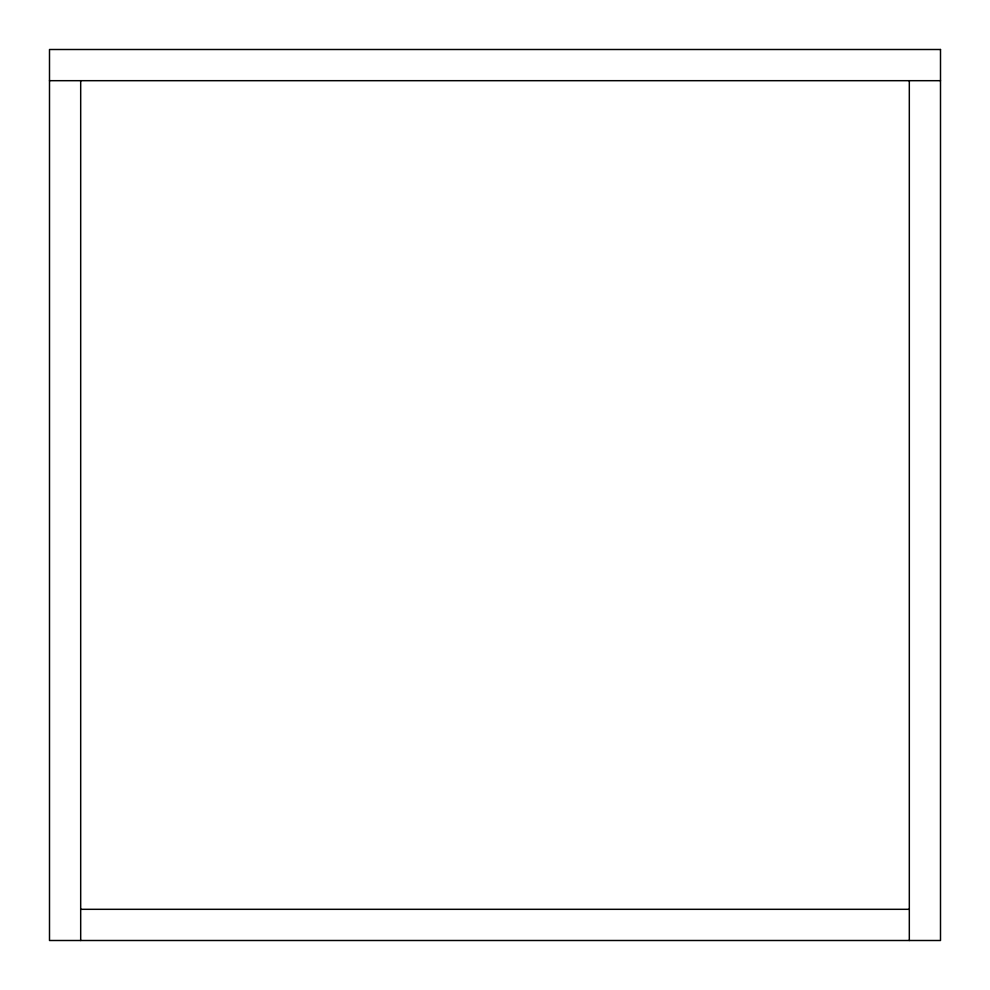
<?xml version="1.0" encoding="UTF-8"?>
<svg xmlns="http://www.w3.org/2000/svg" width="990" height="990" viewBox="0 0 990 990"><rect width="100%" height="100%" fill="white"/><g stroke="black" fill="none" stroke-linecap="round" stroke-linejoin="round"><path stroke-width="1.49" d="M49.5 80.685L940.5 80.685M80.685 909.315L909.315 909.315M909.315 80.685L909.315 940.5M80.685 80.685L80.685 940.5M940.5 49.5L49.5 49.5L49.5 940.5L940.5 940.5L940.5 49.5"/></g></svg>
